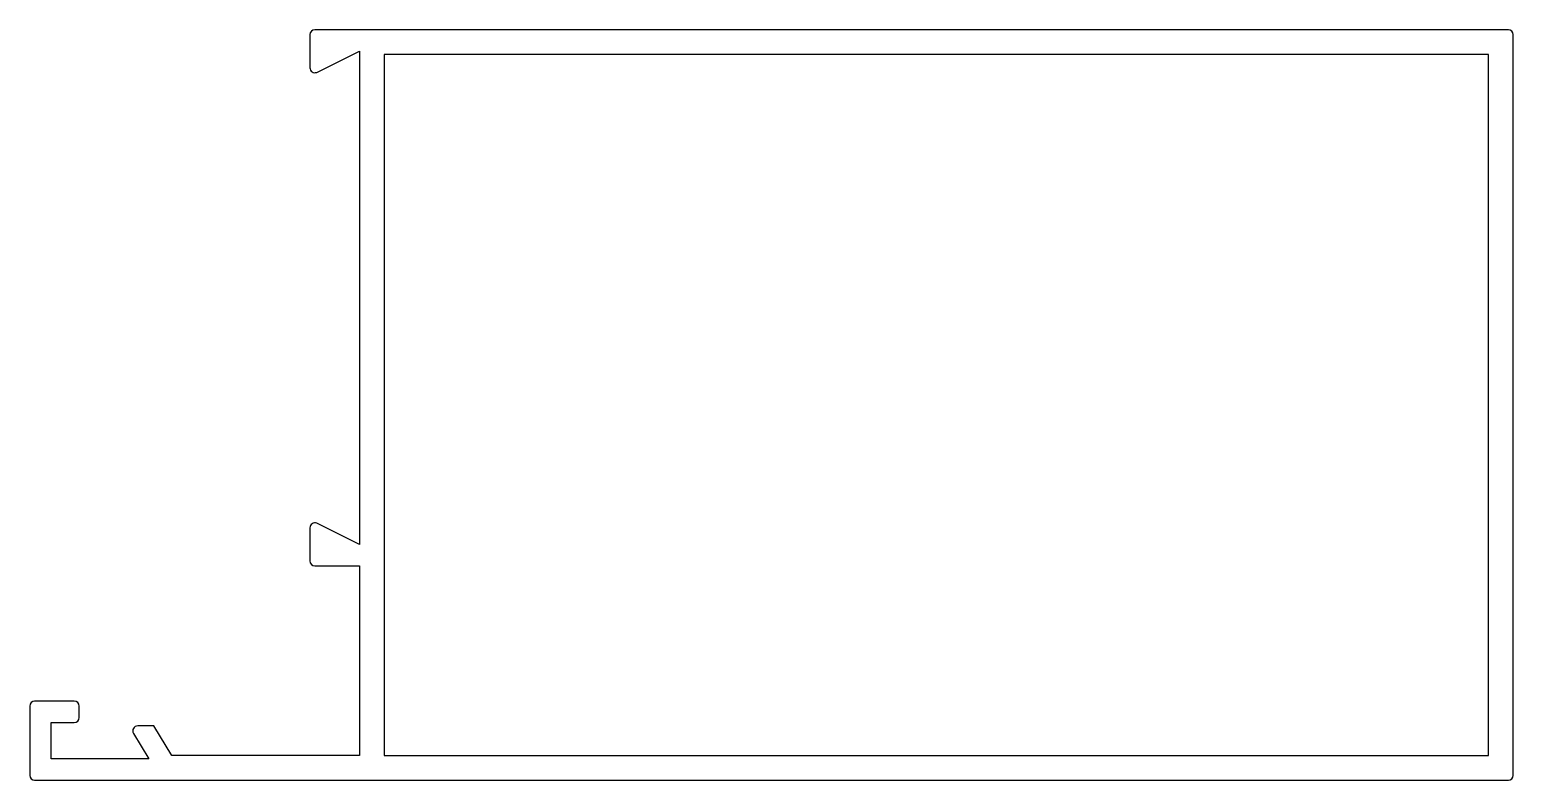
# Model space of a CAD drawing. Extents: x 626.1 to 716.1, y 685.4 to 730.9.
import ezdxf

# ---------------------------------------------------------------- set-up
doc = ezdxf.new("R2010")
doc.units = 0
doc.layers.add('ANA', color=220, linetype='CONTINUOUS')

msp = doc.modelspace()

# ---------------------------------------------------------------- linework, layer by layer
at = {"layer": 'ANA', "color": 0}
for p, q in [((715.829, 730.935), (643.429, 730.935)), ((643.129, 730.635), (643.129, 728.628)), ((716.129, 685.735), (716.129, 730.635)), ((643.54, 728.35), (646.129, 729.635)), ((646.129, 729.635), (646.129, 699.735)), ((714.629, 729.435), (647.629, 729.435)), ((647.629, 729.435), (647.629, 686.935)), ((714.629, 686.935), (714.629, 729.435)), ((643.129, 700.742), (643.129, 698.735)), ((646.129, 699.735), (643.54, 701.02)), ((643.429, 698.435), (646.129, 698.435)), ((646.129, 698.435), (646.129, 686.935)), ((626.129, 689.935), (626.129, 685.735)), ((628.829, 690.235), (626.429, 690.235)), ((629.129, 689.235), (629.129, 689.935)), ((627.429, 688.935), (628.829, 688.935)), ((627.429, 686.735), (627.429, 688.935)), ((633.667, 688.733), (632.681, 688.733)), ((634.749, 686.933), (633.667, 688.733)), ((632.424, 688.279), (633.352, 686.733)), ((633.352, 686.733), (627.429, 686.735)), ((646.129, 686.935), (634.749, 686.933)), ((647.629, 686.935), (714.629, 686.935)), ((626.429, 685.435), (715.829, 685.435))]:
    msp.add_line(p, q, dxfattribs=at)
for centre, start, end in [((643.429, 730.635), 90, 180), ((715.829, 730.635), 0, 90), ((643.429, 728.628), 180, 291.80141), ((643.429, 700.742), 68.19859, 180), ((643.429, 698.735), 180, 270), ((626.429, 689.935), 90, 180), ((628.829, 689.935), 0, 90), ((628.829, 689.235), 270, 0), ((632.681, 688.433), 90, 211), ((626.429, 685.735), 180, 270), ((715.829, 685.735), 270, 0)]:
    msp.add_arc(centre, 0.3, start, end, dxfattribs=at)

doc.saveas('drawing.dxf')
